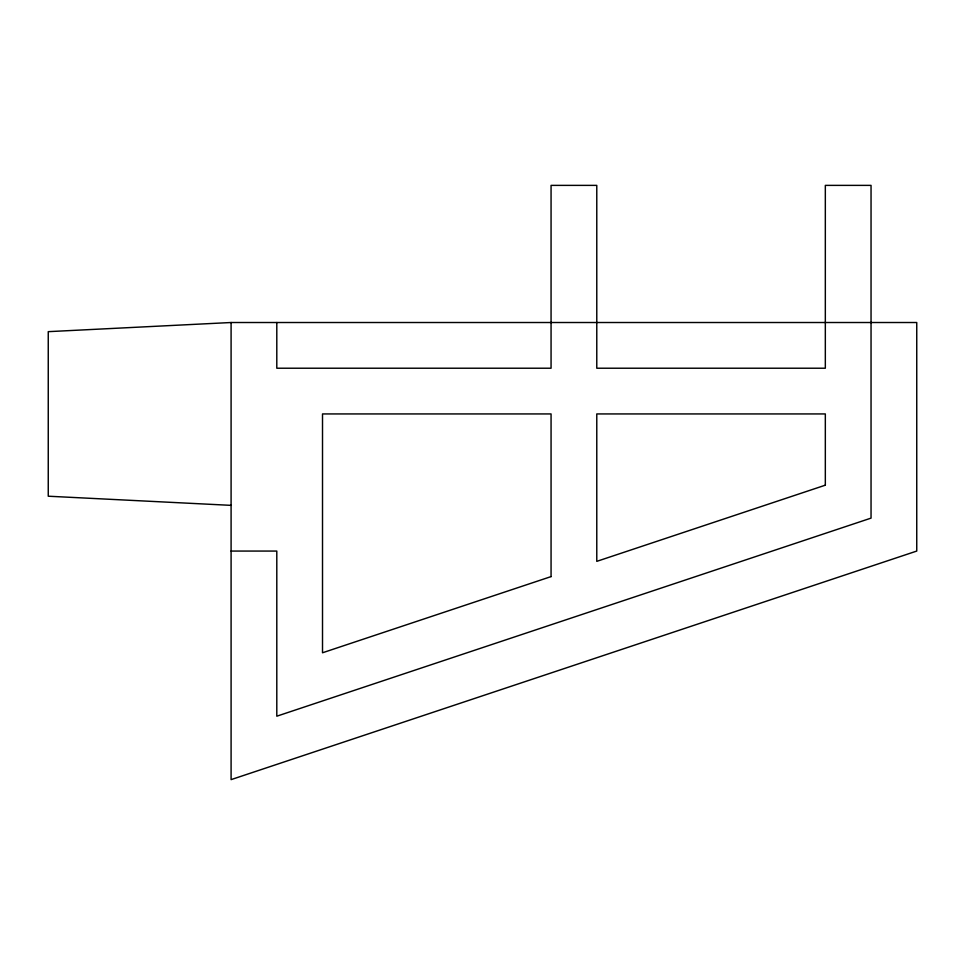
<?xml version="1.0" encoding="UTF-8"?>
<svg xmlns="http://www.w3.org/2000/svg" width="965" height="965" viewBox="0 0 965 965"><rect width="100%" height="100%" fill="white"/><g stroke="black" fill="none" stroke-linecap="round" stroke-linejoin="round"><path stroke-width="1.45" d="M231.093 322.515L231.093 779.624L916.75 551.063L916.75 322.515L231.093 322.515L48.25 331.658L48.25 496.215L231.093 505.358M231.093 551.063L276.798 551.063L276.798 716.199L871.045 518.121L871.045 185.377L825.328 185.377L825.328 368.22L596.78 368.22L596.78 185.377L551.063 185.377L551.063 368.22L276.798 368.22L276.798 322.515M551.063 576.6L322.515 652.774L322.515 413.937L551.063 413.937L551.063 576.6M825.328 485.178L596.78 561.353L596.78 413.937L825.328 413.937L825.328 485.178"/></g></svg>
